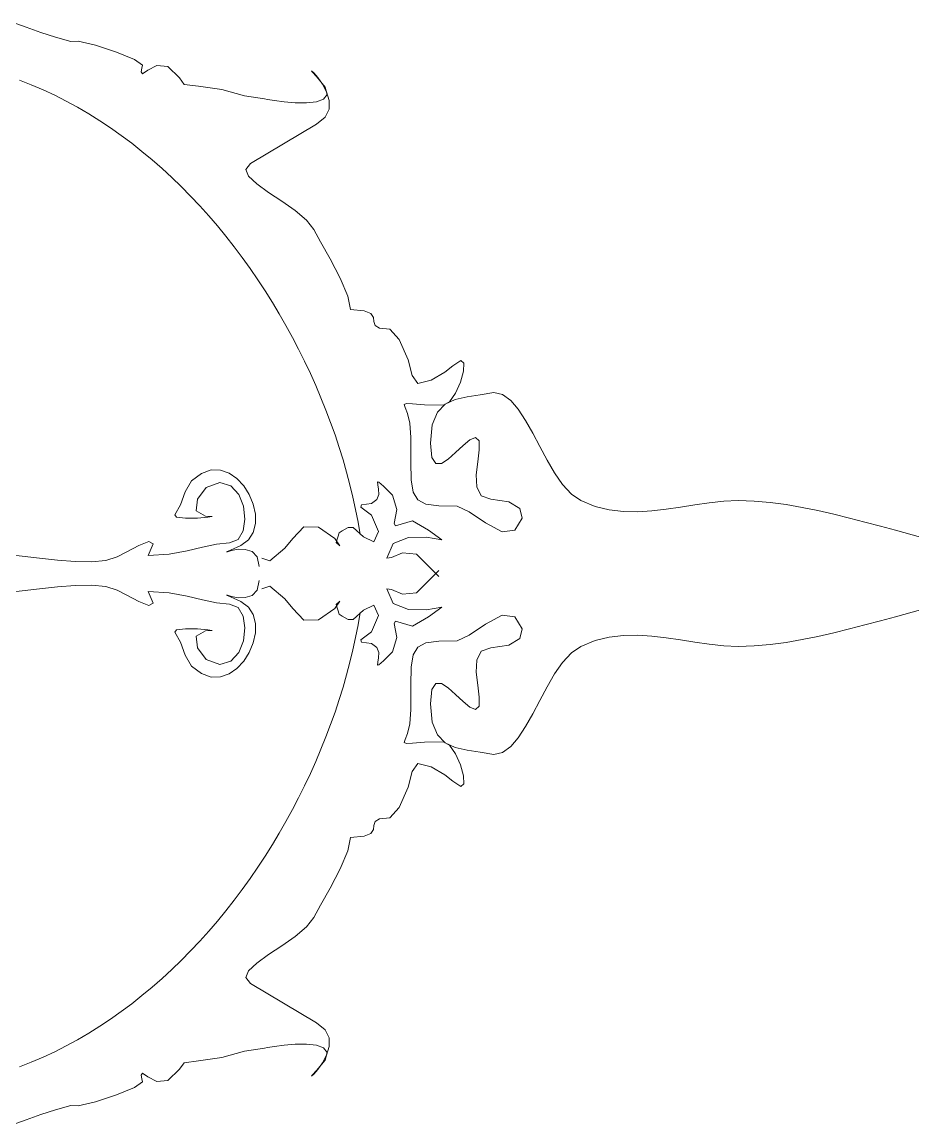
# Model space of a CAD drawing. Header units: centimetres. Extents: x 134057 to 145613, y 5028 to 39996.
# Drawn here: x 135562.4 to 135663.2, y 5349.3 to 5474.1 of the extents above; entities that cross this region are included whole.
import ezdxf

# ---------------------------------------------------------------- set-up
doc = ezdxf.new("R2010")
doc.units = ezdxf.units.CM
doc.layers.add('TEXT', color=3, linetype='Continuous', lineweight=20)

msp = doc.modelspace()

# ---------------------------------------------------------------- linework, layer by layer
at = {"layer": 'TEXT', "color": 2, "linetype": 'Continuous', "lineweight": 9}
for p, q in [((135562.898, 5473.545), (135561.3, 5474.137)), ((135564.523, 5472.964), (135562.898, 5473.545)), ((135566.192, 5472.424), (135564.523, 5472.964)), ((135567.921, 5471.952), (135566.192, 5472.424)), ((135568.749, 5471.992), (135567.921, 5471.952)), ((135570.73, 5471.504), (135568.749, 5471.992)), ((135573.107, 5470.727), (135570.73, 5471.504)), ((135575.125, 5469.897), (135573.107, 5470.727)), ((135576.03, 5469.249), (135575.125, 5469.897)), ((135575.959, 5468.931), (135576.03, 5469.249)), ((135577.655, 5469.238), (135576.63, 5468.678)), ((135578.891, 5469.09), (135577.655, 5469.238)), ((135575.888, 5468.507), (135575.959, 5468.931)), ((135576.03, 5468.295), (135575.888, 5468.507)), ((135576.63, 5468.678), (135576.03, 5468.295)), ((135580.222, 5467.807), (135578.891, 5469.09)), ((135595.433, 5468.382), (135595.179, 5468.621)), ((135595.179, 5468.621), (135595.241, 5468.509)), ((135595.241, 5468.509), (135595.744, 5467.978)), ((135595.881, 5467.86), (135595.433, 5468.382)), ((135595.744, 5467.978), (135596.704, 5466.786)), ((135563.462, 5467.039), (135562.11, 5467.569)), ((135563.462, 5467.039), (135562.11, 5467.569)), ((135564.798, 5466.464), (135563.462, 5467.039)), ((135564.798, 5466.464), (135563.462, 5467.039)), ((135580.74, 5467.088), (135580.222, 5467.807)), ((135582.389, 5466.865), (135580.74, 5467.088)), ((135584.998, 5466.494), (135582.389, 5466.865)), ((135596.4, 5467.123), (135595.881, 5467.86)), ((135596.865, 5466.238), (135596.4, 5467.123)), ((135596.704, 5466.786), (135596.918, 5465.942)), ((135566.115, 5465.847), (135564.798, 5466.464)), ((135566.115, 5465.847), (135564.798, 5466.464)), ((135567.415, 5465.188), (135566.115, 5465.847)), ((135567.415, 5465.188), (135566.115, 5465.847)), ((135587.571, 5465.805), (135584.998, 5466.494)), ((135589.861, 5465.434), (135587.571, 5465.805)), ((135590.189, 5465.38), (135589.861, 5465.434)), ((135596.918, 5465.942), (135596.536, 5465.395)), ((135597.156, 5465.272), (135596.865, 5466.238)), ((135568.697, 5464.488), (135567.415, 5465.188)), ((135568.697, 5464.488), (135567.415, 5465.188)), ((135569.96, 5463.749), (135568.697, 5464.488)), ((135569.96, 5463.749), (135568.697, 5464.488)), ((135590.977, 5465.256), (135590.189, 5465.38)), ((135592.073, 5465.112), (135590.977, 5465.256)), ((135593.328, 5465.001), (135592.073, 5465.112)), ((135594.591, 5464.977), (135593.328, 5465.001)), ((135595.711, 5465.09), (135594.591, 5464.977)), ((135596.536, 5465.395), (135595.711, 5465.09)), ((135596.718, 5463.372), (135597.148, 5464.294)), ((135597.148, 5464.294), (135597.156, 5465.272)), ((135571.204, 5462.972), (135569.96, 5463.749)), ((135571.204, 5462.972), (135569.96, 5463.749)), ((135572.428, 5462.157), (135571.204, 5462.972)), ((135572.428, 5462.157), (135571.204, 5462.972)), ((135595.744, 5462.572), (135596.718, 5463.372)), ((135573.633, 5461.306), (135572.428, 5462.157)), ((135573.633, 5461.306), (135572.428, 5462.157)), ((135588.271, 5458.12), (135595.744, 5462.572)), ((135574.818, 5460.42), (135573.633, 5461.306)), ((135574.818, 5460.42), (135573.633, 5461.306)), ((135575.983, 5459.5), (135574.818, 5460.42)), ((135575.983, 5459.5), (135574.818, 5460.42)), ((135577.126, 5458.548), (135575.983, 5459.5)), ((135577.126, 5458.548), (135575.983, 5459.5)), ((135578.248, 5457.564), (135577.126, 5458.548)), ((135578.248, 5457.564), (135577.126, 5458.548)), ((135587.744, 5457.46), (135588.271, 5458.12)), ((135579.349, 5456.549), (135578.248, 5457.564)), ((135579.349, 5456.549), (135578.248, 5457.564)), ((135588.048, 5456.685), (135587.744, 5457.46)), ((135588.97, 5455.812), (135588.048, 5456.685)), ((135580.427, 5455.505), (135579.349, 5456.549)), ((135580.427, 5455.505), (135579.349, 5456.549)), ((135581.484, 5454.433), (135580.427, 5455.505)), ((135581.484, 5454.433), (135580.427, 5455.505)), ((135590.298, 5454.861), (135588.97, 5455.812)), ((135582.517, 5453.334), (135581.484, 5454.433)), ((135582.517, 5453.334), (135581.484, 5454.433)), ((135591.821, 5453.851), (135590.298, 5454.861)), ((135583.527, 5452.209), (135582.517, 5453.334)), ((135583.527, 5452.209), (135582.517, 5453.334)), ((135593.324, 5452.8), (135591.821, 5453.851)), ((135584.514, 5451.059), (135583.527, 5452.209)), ((135584.514, 5451.059), (135583.527, 5452.209)), ((135594.597, 5451.726), (135593.324, 5452.8)), ((135595.426, 5450.648), (135594.597, 5451.726)), ((135585.477, 5449.885), (135584.514, 5451.059)), ((135585.477, 5449.885), (135584.514, 5451.059)), ((135596.176, 5449.278), (135595.426, 5450.648)), ((135586.415, 5448.689), (135585.477, 5449.885)), ((135586.415, 5448.689), (135585.477, 5449.885)), ((135597.27, 5447.321), (135596.176, 5449.278)), ((135587.329, 5447.472), (135586.415, 5448.689)), ((135587.329, 5447.472), (135586.415, 5448.689)), ((135588.218, 5446.234), (135587.329, 5447.472)), ((135588.218, 5446.234), (135587.329, 5447.472)), ((135598.402, 5445.142), (135597.27, 5447.321)), ((135589.081, 5444.976), (135588.218, 5446.234)), ((135589.081, 5444.976), (135588.218, 5446.234)), ((135589.919, 5443.701), (135589.081, 5444.976)), ((135589.919, 5443.701), (135589.081, 5444.976)), ((135599.267, 5443.109), (135598.402, 5445.142)), ((135590.731, 5442.409), (135589.919, 5443.701)), ((135590.731, 5442.409), (135589.919, 5443.701)), ((135599.559, 5441.586), (135599.267, 5443.109)), ((135591.515, 5441.101), (135590.731, 5442.409)), ((135591.515, 5441.101), (135590.731, 5442.409)), ((135592.273, 5439.779), (135591.515, 5441.101)), ((135592.273, 5439.779), (135591.515, 5441.101)), ((135601.116, 5441.463), (135599.559, 5441.586)), ((135601.888, 5441.145), (135601.116, 5441.463)), ((135602.162, 5440.71), (135601.888, 5441.145)), ((135602.225, 5440.236), (135602.162, 5440.71)), ((135593.004, 5438.443), (135592.273, 5439.779)), ((135593.004, 5438.443), (135592.273, 5439.779)), ((135602.364, 5439.802), (135602.225, 5440.236)), ((135602.863, 5439.484), (135602.364, 5439.802)), ((135604.011, 5439.36), (135602.863, 5439.484)), ((135605.094, 5438.212), (135604.011, 5439.36)), ((135593.707, 5437.094), (135593.004, 5438.443)), ((135593.707, 5437.094), (135593.004, 5438.443)), ((135606.107, 5435.898), (135605.094, 5438.212)), ((135594.382, 5435.735), (135593.707, 5437.094)), ((135594.382, 5435.735), (135593.707, 5437.094)), ((135595.029, 5434.365), (135594.382, 5435.735)), ((135595.029, 5434.365), (135594.382, 5435.735)), ((135606.555, 5434.114), (135606.107, 5435.898)), ((135612.038, 5435.831), (135611.165, 5435.227)), ((135612.405, 5435.526), (135612.038, 5435.831)), ((135612.362, 5434.609), (135612.405, 5435.526)), ((135595.646, 5432.986), (135595.029, 5434.365)), ((135595.646, 5432.986), (135595.029, 5434.365)), ((135610.244, 5434.516), (135608.681, 5433.597)), ((135611.165, 5435.227), (135610.244, 5434.516)), ((135612.009, 5433.378), (135612.362, 5434.609)), ((135596.235, 5431.599), (135595.646, 5432.986)), ((135596.235, 5431.599), (135595.646, 5432.986)), ((135607.208, 5433.215), (135606.555, 5434.114)), ((135608.681, 5433.597), (135607.208, 5433.215)), ((135611.441, 5432.131), (135612.009, 5433.378)), ((135610.756, 5431.164), (135611.441, 5432.131)), ((135612.758, 5431.725), (135611.425, 5431.422)), ((135614.228, 5431.939), (135612.758, 5431.725)), ((135615.776, 5432.206), (135614.228, 5431.939)), ((135616.772, 5431.968), (135615.776, 5432.206)), ((135617.693, 5431.307), (135616.772, 5431.968)), ((135596.794, 5430.206), (135596.235, 5431.599)), ((135596.794, 5430.206), (135596.235, 5431.599)), ((135605.66, 5430.855), (135605.891, 5430.96)), ((135605.75, 5430.511), (135605.66, 5430.855)), ((135606.006, 5429.836), (135605.75, 5430.511)), ((135605.891, 5430.96), (135606.597, 5430.919)), ((135606.597, 5430.919), (135607.932, 5430.827)), ((135607.932, 5430.827), (135610.052, 5430.775)), ((135610.286, 5430.888), (135609.4, 5429.981)), ((135610.052, 5430.775), (135610.756, 5431.164)), ((135611.425, 5431.422), (135610.286, 5430.888)), ((135618.556, 5430.307), (135617.693, 5431.307)), ((135597.322, 5428.807), (135596.794, 5430.206)), ((135597.322, 5428.807), (135596.794, 5430.206)), ((135606.272, 5428.736), (135606.006, 5429.836)), ((135609.4, 5429.981), (135608.826, 5428.56)), ((135619.38, 5429.049), (135618.556, 5430.307)), ((135597.821, 5427.403), (135597.322, 5428.807)), ((135597.821, 5427.403), (135597.322, 5428.807)), ((135606.396, 5427.119), (135606.272, 5428.736)), ((135608.826, 5428.56), (135608.621, 5426.483)), ((135620.184, 5427.616), (135619.38, 5429.049)), ((135598.289, 5425.996), (135597.821, 5427.403)), ((135598.289, 5425.996), (135597.821, 5427.403)), ((135606.386, 5424.334), (135606.396, 5427.119)), ((135612.31, 5426.214), (135613.079, 5426.857)), ((135613.079, 5426.857), (135613.709, 5427.119)), ((135613.709, 5427.119), (135614.123, 5426.731)), ((135614.123, 5426.731), (135614.139, 5425.732)), ((135620.987, 5426.091), (135620.184, 5427.616)), ((135598.726, 5424.587), (135598.289, 5425.996)), ((135598.726, 5424.587), (135598.289, 5425.996)), ((135608.621, 5426.483), (135608.781, 5424.867)), ((135611.47, 5425.408), (135612.31, 5426.214)), ((135614.139, 5425.732), (135613.963, 5424.365)), ((135621.808, 5424.556), (135620.987, 5426.091)), ((135599.131, 5423.177), (135598.726, 5424.587)), ((135599.131, 5423.177), (135598.726, 5424.587)), ((135606.435, 5422.306), (135606.386, 5424.334)), ((135608.781, 5424.867), (135609.215, 5424.167)), ((135609.854, 5424.169), (135610.629, 5424.654)), ((135610.629, 5424.654), (135611.47, 5425.408)), ((135613.963, 5424.365), (135613.802, 5422.877)), ((135622.663, 5423.094), (135621.808, 5424.556)), ((135582.699, 5423.041), (135581.594, 5422.19)), ((135582.699, 5423.041), (135581.594, 5422.19)), ((135583.792, 5423.434), (135582.699, 5423.041)), ((135583.792, 5423.434), (135582.699, 5423.041)), ((135584.847, 5423.429), (135583.792, 5423.434)), ((135584.847, 5423.429), (135583.792, 5423.434)), ((135585.836, 5423.087), (135584.847, 5423.429)), ((135585.836, 5423.087), (135584.847, 5423.429)), ((135586.73, 5422.469), (135585.836, 5423.087)), ((135586.73, 5422.469), (135585.836, 5423.087)), ((135599.504, 5421.767), (135599.131, 5423.177)), ((135599.504, 5421.767), (135599.131, 5423.177)), ((135609.215, 5424.167), (135609.854, 5424.169)), ((135623.574, 5421.786), (135622.663, 5423.094)), ((135581.594, 5422.19), (135580.852, 5420.954)), ((135581.594, 5422.19), (135580.852, 5420.954)), ((135583.251, 5421.435), (135584.774, 5422.031)), ((135583.251, 5421.435), (135584.774, 5422.031)), ((135584.774, 5422.031), (135586.029, 5421.652)), ((135584.774, 5422.031), (135586.029, 5421.652)), ((135587.503, 5421.635), (135586.73, 5422.469)), ((135587.503, 5421.635), (135586.73, 5422.469)), ((135599.846, 5420.358), (135599.504, 5421.767)), ((135599.846, 5420.358), (135599.504, 5421.767)), ((135602.779, 5422.063), (135602.609, 5422.078)), ((135602.609, 5422.078), (135602.648, 5421.772)), ((135602.779, 5422.063), (135602.609, 5422.078)), ((135602.609, 5422.078), (135602.648, 5421.772)), ((135602.648, 5421.772), (135602.748, 5421.26)), ((135602.648, 5421.772), (135602.748, 5421.26)), ((135603.303, 5421.609), (135602.779, 5422.063)), ((135603.303, 5421.609), (135602.779, 5422.063)), ((135606.658, 5420.915), (135606.435, 5422.306)), ((135613.802, 5422.877), (135613.86, 5421.51)), ((135624.557, 5420.715), (135623.574, 5421.786)), ((135580.852, 5420.954), (135580.322, 5419.505)), ((135580.852, 5420.954), (135580.322, 5419.505)), ((135582.25, 5420.123), (135583.251, 5421.435)), ((135582.25, 5420.123), (135583.251, 5421.435)), ((135586.029, 5421.652), (135586.927, 5420.676)), ((135586.029, 5421.652), (135586.927, 5420.676)), ((135586.927, 5420.676), (135587.464, 5419.34)), ((135586.927, 5420.676), (135587.464, 5419.34)), ((135588.125, 5420.647), (135587.503, 5421.635)), ((135588.125, 5420.647), (135587.503, 5421.635)), ((135588.57, 5419.565), (135588.125, 5420.647)), ((135588.57, 5419.565), (135588.125, 5420.647)), ((135602.763, 5420.659), (135602.546, 5420.086)), ((135602.763, 5420.659), (135602.546, 5420.086)), ((135602.748, 5421.26), (135602.763, 5420.659)), ((135602.748, 5421.26), (135602.763, 5420.659)), ((135604.329, 5420.6), (135603.303, 5421.609)), ((135604.329, 5420.6), (135603.303, 5421.609)), ((135604.8, 5418.952), (135604.329, 5420.6)), ((135604.8, 5418.952), (135604.329, 5420.6)), ((135607.174, 5420.042), (135606.658, 5420.915)), ((135613.86, 5421.51), (135614.343, 5420.511)), ((135614.343, 5420.511), (135615.458, 5420.123)), ((135625.633, 5419.964), (135624.557, 5420.715)), ((135580.322, 5419.505), (135579.686, 5418.374)), ((135580.322, 5419.505), (135579.686, 5418.374)), ((135582.113, 5418.812), (135582.25, 5420.123)), ((135582.113, 5418.812), (135582.25, 5420.123)), ((135587.464, 5419.34), (135587.635, 5417.885)), ((135587.464, 5419.34), (135587.635, 5417.885)), ((135588.81, 5418.45), (135588.57, 5419.565)), ((135588.81, 5418.45), (135588.57, 5419.565)), ((135600.154, 5418.951), (135599.846, 5420.358)), ((135600.154, 5418.951), (135599.846, 5420.358)), ((135600.831, 5419.487), (135600.76, 5419.234)), ((135600.831, 5419.487), (135600.76, 5419.234)), ((135600.76, 5419.234), (135601.962, 5418.31)), ((135600.76, 5419.234), (135601.962, 5418.31)), ((135601.951, 5419.656), (135600.831, 5419.487)), ((135601.951, 5419.656), (135600.831, 5419.487)), ((135602.546, 5420.086), (135601.951, 5419.656)), ((135602.546, 5420.086), (135601.951, 5419.656)), ((135608.099, 5419.566), (135607.174, 5420.042)), ((135609.549, 5419.368), (135608.099, 5419.566)), ((135611.642, 5419.328), (135609.549, 5419.368)), ((135612.996, 5418.705), (135611.642, 5419.328)), ((135615.458, 5420.123), (135617.49, 5419.845)), ((135617.49, 5419.845), (135618.717, 5419.09)), ((135627.237, 5419.319), (135625.633, 5419.964)), ((135628.842, 5418.919), (135627.237, 5419.319)), ((135636.904, 5419.242), (135635.284, 5418.997)), ((135638.528, 5419.5), (135636.904, 5419.242)), ((135640.158, 5419.732), (135638.528, 5419.5)), ((135641.795, 5419.9), (135640.158, 5419.732)), ((135643.439, 5419.964), (135641.795, 5419.9)), ((135645.251, 5419.91), (135643.439, 5419.964)), ((135647.061, 5419.754), (135645.251, 5419.91)), ((135648.868, 5419.514), (135647.061, 5419.754)), ((135650.668, 5419.201), (135648.868, 5419.514)), ((135579.686, 5418.374), (135579.879, 5418.087)), ((135579.686, 5418.374), (135579.879, 5418.087)), ((135579.879, 5418.087), (135580.911, 5417.98)), ((135579.879, 5418.087), (135580.911, 5417.98)), ((135580.911, 5417.98), (135582.27, 5417.997)), ((135580.911, 5417.98), (135582.27, 5417.997)), ((135583.184, 5418.215), (135582.113, 5418.812)), ((135583.184, 5418.215), (135582.113, 5418.812)), ((135582.27, 5417.997), (135583.443, 5418.08)), ((135582.27, 5417.997), (135583.443, 5418.08)), ((135583.919, 5418.172), (135583.184, 5418.215)), ((135583.919, 5418.172), (135583.184, 5418.215)), ((135583.443, 5418.08), (135583.919, 5418.172)), ((135583.443, 5418.08), (135583.919, 5418.172)), ((135588.816, 5417.363), (135588.81, 5418.45)), ((135588.816, 5417.363), (135588.81, 5418.45)), ((135600.43, 5417.547), (135600.154, 5418.951)), ((135600.43, 5417.547), (135600.154, 5418.951)), ((135601.962, 5418.31), (135602.739, 5416.466)), ((135601.962, 5418.31), (135602.739, 5416.466)), ((135604.494, 5417.373), (135604.8, 5418.952)), ((135604.494, 5417.373), (135604.8, 5418.952)), ((135614.842, 5417.44), (135612.996, 5418.705)), ((135618.99, 5417.977), (135618.16, 5416.625)), ((135618.717, 5419.09), (135618.99, 5417.977)), ((135630.449, 5418.726), (135628.842, 5418.919)), ((135632.058, 5418.7), (135630.449, 5418.726)), ((135633.669, 5418.803), (135632.058, 5418.7)), ((135635.284, 5418.997), (135633.669, 5418.803)), ((135652.461, 5418.831), (135650.668, 5419.201)), ((135654.245, 5418.419), (135652.461, 5418.831)), ((135656.017, 5417.978), (135654.245, 5418.419)), ((135657.775, 5417.522), (135656.017, 5417.978)), ((135587.635, 5417.885), (135587.432, 5416.55)), ((135587.635, 5417.885), (135587.432, 5416.55)), ((135588.562, 5416.365), (135588.816, 5417.363)), ((135588.562, 5416.365), (135588.816, 5417.363)), ((135594.278, 5417.014), (135593.041, 5415.672)), ((135594.278, 5417.014), (135593.041, 5415.672)), ((135595.938, 5416.979), (135594.278, 5417.014)), ((135595.938, 5416.979), (135594.278, 5417.014)), ((135597.81, 5415.672), (135595.938, 5416.979)), ((135597.81, 5415.672), (135595.938, 5416.979)), ((135599.324, 5416.92), (135598.629, 5416.543)), ((135599.324, 5416.92), (135598.629, 5416.543)), ((135599.877, 5416.943), (135599.324, 5416.92)), ((135599.877, 5416.943), (135599.324, 5416.92)), ((135601.043, 5415.866), (135599.877, 5416.943)), ((135601.043, 5415.866), (135599.877, 5416.943)), ((135600.672, 5416.149), (135600.43, 5417.547)), ((135600.672, 5416.149), (135600.43, 5417.547)), ((135604.647, 5417.102), (135604.494, 5417.373)), ((135604.647, 5417.102), (135604.494, 5417.373)), ((135606.572, 5417.68), (135604.647, 5417.102)), ((135606.572, 5417.68), (135604.647, 5417.102)), ((135608.392, 5416.631), (135606.572, 5417.68)), ((135608.392, 5416.631), (135606.572, 5417.68)), ((135616.717, 5416.444), (135614.842, 5417.44)), ((135659.519, 5417.067), (135657.775, 5417.522)), ((135661.245, 5416.625), (135659.519, 5417.067)), ((135586.851, 5415.573), (135585.887, 5415.195)), ((135586.851, 5415.573), (135585.887, 5415.195)), ((135587.432, 5416.55), (135586.851, 5415.573)), ((135587.432, 5416.55), (135586.851, 5415.573)), ((135587.159, 5414.877), (135588.018, 5415.516)), ((135587.159, 5414.877), (135588.018, 5415.516)), ((135588.018, 5415.516), (135588.562, 5416.365)), ((135588.018, 5415.516), (135588.562, 5416.365)), ((135593.041, 5415.672), (135592.134, 5414.6)), ((135593.041, 5415.672), (135592.134, 5414.6)), ((135598.358, 5414.847), (135597.81, 5415.672)), ((135598.358, 5414.847), (135597.81, 5415.672)), ((135598.287, 5416.308), (135597.952, 5415.224)), ((135598.287, 5416.308), (135597.952, 5415.224)), ((135598.629, 5416.543), (135598.287, 5416.308)), ((135598.629, 5416.543), (135598.287, 5416.308)), ((135602.209, 5415.318), (135601.043, 5415.866)), ((135602.209, 5415.318), (135601.043, 5415.866)), ((135602.739, 5416.466), (135602.209, 5415.318)), ((135602.739, 5416.466), (135602.209, 5415.318)), ((135604.416, 5415.11), (135606.137, 5415.791)), ((135604.416, 5415.11), (135606.137, 5415.791)), ((135606.137, 5415.791), (135608.187, 5415.816)), ((135606.137, 5415.791), (135608.187, 5415.816)), ((135608.187, 5415.816), (135609.893, 5415.513)), ((135608.187, 5415.816), (135609.893, 5415.513)), ((135609.893, 5415.513), (135608.392, 5416.631)), ((135609.893, 5415.513), (135608.392, 5416.631)), ((135618.16, 5416.625), (135616.717, 5416.444)), ((135679.687, 5411.379), (135661.245, 5416.625)), ((135575.612, 5414.897), (135574.28, 5414.186)), ((135575.612, 5414.897), (135574.28, 5414.186)), ((135576.739, 5415.333), (135575.612, 5414.897)), ((135576.739, 5415.333), (135575.612, 5414.897)), ((135576.666, 5413.764), (135577.233, 5415.09)), ((135576.666, 5413.764), (135577.233, 5415.09)), ((135577.233, 5415.09), (135576.739, 5415.333)), ((135577.233, 5415.09), (135576.739, 5415.333)), ((135581.079, 5414.267), (135579.044, 5413.913)), ((135581.079, 5414.267), (135579.044, 5413.913)), ((135582.847, 5414.691), (135581.079, 5414.267)), ((135582.847, 5414.691), (135581.079, 5414.267)), ((135584.424, 5415.046), (135582.847, 5414.691)), ((135584.424, 5415.046), (135582.847, 5414.691)), ((135585.887, 5415.195), (135584.424, 5415.046)), ((135585.887, 5415.195), (135584.424, 5415.046)), ((135585.56, 5414.154), (135586.015, 5414.345)), ((135585.56, 5414.154), (135586.015, 5414.345)), ((135586.123, 5414.327), (135585.645, 5414.188)), ((135586.123, 5414.327), (135585.645, 5414.188)), ((135586.015, 5414.345), (135587.159, 5414.877)), ((135586.015, 5414.345), (135587.159, 5414.877)), ((135586.846, 5414.455), (135586.123, 5414.327)), ((135586.846, 5414.455), (135586.123, 5414.327)), ((135587.665, 5414.453), (135586.846, 5414.455)), ((135587.665, 5414.453), (135586.846, 5414.455)), ((135588.433, 5414.203), (135587.665, 5414.453)), ((135588.433, 5414.203), (135587.665, 5414.453)), ((135592.134, 5414.6), (135590.45, 5413.14)), ((135592.134, 5414.6), (135590.45, 5413.14)), ((135597.952, 5415.224), (135598.358, 5414.847)), ((135597.952, 5415.224), (135598.358, 5414.847)), ((135603.693, 5413.446), (135604.416, 5415.11)), ((135603.693, 5413.446), (135604.416, 5415.11)), ((135562.437, 5413.672), (135560.665, 5413.85)), ((135562.437, 5413.672), (135560.665, 5413.85)), ((135564.387, 5413.445), (135562.437, 5413.672)), ((135564.387, 5413.445), (135562.437, 5413.672)), ((135566.411, 5413.227), (135564.387, 5413.445)), ((135566.411, 5413.227), (135564.387, 5413.445)), ((135568.406, 5413.077), (135566.411, 5413.227)), ((135568.406, 5413.077), (135566.411, 5413.227)), ((135570.266, 5413.051), (135568.406, 5413.077)), ((135570.266, 5413.051), (135568.406, 5413.077)), ((135571.889, 5413.208), (135570.266, 5413.051)), ((135571.889, 5413.208), (135570.266, 5413.051)), ((135573.168, 5413.605), (135571.889, 5413.208)), ((135573.168, 5413.605), (135571.889, 5413.208)), ((135574.28, 5414.186), (135573.168, 5413.605)), ((135574.28, 5414.186), (135573.168, 5413.605)), ((135579.044, 5413.913), (135576.666, 5413.764)), ((135579.044, 5413.913), (135576.666, 5413.764)), ((135585.645, 5414.188), (135585.56, 5414.154)), ((135585.645, 5414.188), (135585.56, 5414.154)), ((135589.003, 5413.589), (135588.433, 5414.203)), ((135589.003, 5413.589), (135588.433, 5414.203)), ((135589.225, 5412.492), (135589.003, 5413.589)), ((135589.225, 5412.492), (135589.003, 5413.589)), ((135590.45, 5413.14), (135589.543, 5413.446)), ((135590.45, 5413.14), (135589.543, 5413.446)), ((135604.205, 5413.534), (135603.693, 5413.446)), ((135604.205, 5413.534), (135603.693, 5413.446)), ((135605.459, 5414.046), (135604.205, 5413.534)), ((135605.459, 5414.046), (135604.205, 5413.534)), ((135607.032, 5413.923), (135605.459, 5414.046)), ((135607.032, 5413.923), (135605.459, 5414.046)), ((135609.575, 5411.379), (135607.032, 5413.923)), ((135609.575, 5411.379), (135607.032, 5413.923)), ((135609.575, 5412.057), (135607.032, 5409.513)), ((135609.575, 5412.057), (135607.032, 5409.513)), ((135679.687, 5412.057), (135661.245, 5406.811)), ((135589.225, 5410.944), (135589.003, 5409.847)), ((135589.225, 5410.944), (135589.003, 5409.847)), ((135562.437, 5409.764), (135560.665, 5409.586)), ((135562.437, 5409.764), (135560.665, 5409.586)), ((135564.387, 5409.991), (135562.437, 5409.764)), ((135564.387, 5409.991), (135562.437, 5409.764)), ((135566.411, 5410.209), (135564.387, 5409.991)), ((135566.411, 5410.209), (135564.387, 5409.991)), ((135568.406, 5410.36), (135566.411, 5410.209)), ((135568.406, 5410.36), (135566.411, 5410.209)), ((135570.266, 5410.385), (135568.406, 5410.36)), ((135570.266, 5410.385), (135568.406, 5410.36)), ((135571.889, 5410.228), (135570.266, 5410.385)), ((135571.889, 5410.228), (135570.266, 5410.385)), ((135573.168, 5409.831), (135571.889, 5410.228)), ((135573.168, 5409.831), (135571.889, 5410.228)), ((135574.28, 5409.25), (135573.168, 5409.831)), ((135574.28, 5409.25), (135573.168, 5409.831)), ((135575.612, 5408.539), (135574.28, 5409.25)), ((135575.612, 5408.539), (135574.28, 5409.25)), ((135576.666, 5409.672), (135577.233, 5408.346)), ((135576.666, 5409.672), (135577.233, 5408.346)), ((135579.044, 5409.524), (135576.666, 5409.672)), ((135579.044, 5409.524), (135576.666, 5409.672)), ((135581.079, 5409.169), (135579.044, 5409.524)), ((135581.079, 5409.169), (135579.044, 5409.524)), ((135585.645, 5409.248), (135585.56, 5409.282)), ((135585.56, 5409.282), (135586.015, 5409.091)), ((135585.645, 5409.248), (135585.56, 5409.282)), ((135585.56, 5409.282), (135586.015, 5409.091)), ((135586.123, 5409.109), (135585.645, 5409.248)), ((135586.123, 5409.109), (135585.645, 5409.248)), ((135588.433, 5409.233), (135587.665, 5408.983)), ((135588.433, 5409.233), (135587.665, 5408.983)), ((135589.003, 5409.847), (135588.433, 5409.233)), ((135589.003, 5409.847), (135588.433, 5409.233)), ((135590.45, 5410.296), (135589.543, 5409.99)), ((135590.45, 5410.296), (135589.543, 5409.99)), ((135592.134, 5408.836), (135590.45, 5410.296)), ((135592.134, 5408.836), (135590.45, 5410.296)), ((135604.205, 5409.902), (135603.693, 5409.99)), ((135604.205, 5409.902), (135603.693, 5409.99)), ((135603.693, 5409.99), (135604.416, 5408.326)), ((135603.693, 5409.99), (135604.416, 5408.326)), ((135605.459, 5409.39), (135604.205, 5409.902)), ((135605.459, 5409.39), (135604.205, 5409.902)), ((135607.032, 5409.513), (135605.459, 5409.39)), ((135607.032, 5409.513), (135605.459, 5409.39)), ((135576.739, 5408.103), (135575.612, 5408.539)), ((135576.739, 5408.103), (135575.612, 5408.539)), ((135577.233, 5408.346), (135576.739, 5408.103)), ((135577.233, 5408.346), (135576.739, 5408.103)), ((135582.847, 5408.745), (135581.079, 5409.169)), ((135582.847, 5408.745), (135581.079, 5409.169)), ((135584.424, 5408.39), (135582.847, 5408.745)), ((135584.424, 5408.39), (135582.847, 5408.745)), ((135585.887, 5408.241), (135584.424, 5408.39)), ((135585.887, 5408.241), (135584.424, 5408.39)), ((135586.851, 5407.863), (135585.887, 5408.241)), ((135586.851, 5407.863), (135585.887, 5408.241)), ((135586.015, 5409.091), (135587.159, 5408.559)), ((135586.015, 5409.091), (135587.159, 5408.559)), ((135586.846, 5408.981), (135586.123, 5409.109)), ((135586.846, 5408.981), (135586.123, 5409.109)), ((135587.665, 5408.983), (135586.846, 5408.981)), ((135587.665, 5408.983), (135586.846, 5408.981)), ((135587.159, 5408.559), (135588.018, 5407.92)), ((135587.159, 5408.559), (135588.018, 5407.92)), ((135593.041, 5407.765), (135592.134, 5408.836)), ((135593.041, 5407.765), (135592.134, 5408.836)), ((135598.358, 5408.589), (135597.81, 5407.765)), ((135598.358, 5408.589), (135597.81, 5407.765)), ((135597.952, 5408.212), (135598.358, 5408.589)), ((135597.952, 5408.212), (135598.358, 5408.589)), ((135598.287, 5407.129), (135597.952, 5408.212)), ((135598.287, 5407.129), (135597.952, 5408.212)), ((135602.209, 5408.118), (135601.043, 5407.57)), ((135602.209, 5408.118), (135601.043, 5407.57)), ((135602.739, 5406.97), (135602.209, 5408.118)), ((135602.739, 5406.97), (135602.209, 5408.118)), ((135604.416, 5408.326), (135606.137, 5407.645)), ((135604.416, 5408.326), (135606.137, 5407.645)), ((135587.432, 5406.886), (135586.851, 5407.863)), ((135587.432, 5406.886), (135586.851, 5407.863)), ((135587.635, 5405.551), (135587.432, 5406.886)), ((135587.635, 5405.551), (135587.432, 5406.886)), ((135588.018, 5407.92), (135588.562, 5407.071)), ((135588.018, 5407.92), (135588.562, 5407.071)), ((135588.562, 5407.071), (135588.816, 5406.073)), ((135588.562, 5407.071), (135588.816, 5406.073)), ((135594.278, 5406.422), (135593.041, 5407.765)), ((135594.278, 5406.422), (135593.041, 5407.765)), ((135597.81, 5407.765), (135595.938, 5406.457)), ((135597.81, 5407.765), (135595.938, 5406.457)), ((135598.629, 5406.893), (135598.287, 5407.129)), ((135598.629, 5406.893), (135598.287, 5407.129)), ((135599.324, 5406.516), (135598.629, 5406.893)), ((135599.324, 5406.516), (135598.629, 5406.893)), ((135601.043, 5407.57), (135599.877, 5406.493)), ((135601.043, 5407.57), (135599.877, 5406.493)), ((135600.672, 5407.288), (135600.43, 5405.889)), ((135600.672, 5407.288), (135600.43, 5405.889)), ((135601.962, 5405.127), (135602.739, 5406.97)), ((135601.962, 5405.127), (135602.739, 5406.97)), ((135606.137, 5407.645), (135608.187, 5407.62)), ((135606.137, 5407.645), (135608.187, 5407.62)), ((135608.392, 5406.805), (135606.572, 5405.757)), ((135608.392, 5406.805), (135606.572, 5405.757)), ((135608.187, 5407.62), (135609.893, 5407.924)), ((135608.187, 5407.62), (135609.893, 5407.924)), ((135609.893, 5407.924), (135608.392, 5406.805)), ((135609.893, 5407.924), (135608.392, 5406.805)), ((135616.717, 5406.992), (135614.842, 5405.996)), ((135618.16, 5406.811), (135616.717, 5406.992)), ((135618.99, 5405.459), (135618.16, 5406.811)), ((135661.245, 5406.811), (135659.519, 5406.369)), ((135587.464, 5404.096), (135587.635, 5405.551)), ((135587.464, 5404.096), (135587.635, 5405.551)), ((135588.816, 5406.073), (135588.81, 5404.986)), ((135588.816, 5406.073), (135588.81, 5404.986)), ((135595.938, 5406.457), (135594.278, 5406.422)), ((135595.938, 5406.457), (135594.278, 5406.422)), ((135599.877, 5406.493), (135599.324, 5406.516)), ((135599.877, 5406.493), (135599.324, 5406.516)), ((135600.43, 5405.889), (135600.154, 5404.485)), ((135600.43, 5405.889), (135600.154, 5404.485)), ((135604.647, 5406.334), (135604.494, 5406.063)), ((135604.647, 5406.334), (135604.494, 5406.063)), ((135604.494, 5406.063), (135604.8, 5404.485)), ((135604.494, 5406.063), (135604.8, 5404.485)), ((135606.572, 5405.757), (135604.647, 5406.334)), ((135606.572, 5405.757), (135604.647, 5406.334)), ((135614.842, 5405.996), (135612.996, 5404.731)), ((135657.775, 5405.914), (135656.017, 5405.458)), ((135659.519, 5406.369), (135657.775, 5405.914)), ((135579.686, 5405.062), (135579.879, 5405.35)), ((135579.686, 5405.062), (135579.879, 5405.35)), ((135580.322, 5403.931), (135579.686, 5405.062)), ((135580.322, 5403.931), (135579.686, 5405.062)), ((135579.879, 5405.35), (135580.911, 5405.456)), ((135579.879, 5405.35), (135580.911, 5405.456)), ((135580.911, 5405.456), (135582.27, 5405.439)), ((135580.911, 5405.456), (135582.27, 5405.439)), ((135583.184, 5405.221), (135582.113, 5404.625)), ((135583.184, 5405.221), (135582.113, 5404.625)), ((135582.113, 5404.625), (135582.25, 5403.313)), ((135582.113, 5404.625), (135582.25, 5403.313)), ((135582.27, 5405.439), (135583.443, 5405.356)), ((135582.27, 5405.439), (135583.443, 5405.356)), ((135583.919, 5405.264), (135583.184, 5405.221)), ((135583.919, 5405.264), (135583.184, 5405.221)), ((135583.443, 5405.356), (135583.919, 5405.264)), ((135583.443, 5405.356), (135583.919, 5405.264)), ((135588.81, 5404.986), (135588.57, 5403.871)), ((135588.81, 5404.986), (135588.57, 5403.871)), ((135600.154, 5404.485), (135599.846, 5403.079)), ((135600.154, 5404.485), (135599.846, 5403.079)), ((135600.76, 5404.202), (135601.962, 5405.127)), ((135600.76, 5404.202), (135601.962, 5405.127)), ((135604.8, 5404.485), (135604.329, 5402.836)), ((135604.8, 5404.485), (135604.329, 5402.836)), ((135612.996, 5404.731), (135611.642, 5404.108)), ((135617.49, 5403.591), (135618.717, 5404.346)), ((135618.717, 5404.346), (135618.99, 5405.459)), ((135628.842, 5404.517), (135627.237, 5404.117)), ((135630.449, 5404.71), (135628.842, 5404.517)), ((135632.058, 5404.736), (135630.449, 5404.71)), ((135633.669, 5404.633), (135632.058, 5404.736)), ((135635.284, 5404.439), (135633.669, 5404.633)), ((135636.904, 5404.194), (135635.284, 5404.439)), ((135652.461, 5404.605), (135650.668, 5404.235)), ((135654.245, 5405.017), (135652.461, 5404.605)), ((135656.017, 5405.458), (135654.245, 5405.017)), ((135580.852, 5402.483), (135580.322, 5403.931)), ((135580.852, 5402.483), (135580.322, 5403.931)), ((135582.25, 5403.313), (135583.251, 5402.001)), ((135582.25, 5403.313), (135583.251, 5402.001)), ((135586.927, 5402.761), (135587.464, 5404.096)), ((135586.927, 5402.761), (135587.464, 5404.096)), ((135588.57, 5403.871), (135588.125, 5402.789)), ((135588.57, 5403.871), (135588.125, 5402.789)), ((135599.846, 5403.079), (135599.504, 5401.67)), ((135599.846, 5403.079), (135599.504, 5401.67)), ((135600.831, 5403.949), (135600.76, 5404.202)), ((135600.831, 5403.949), (135600.76, 5404.202)), ((135601.951, 5403.78), (135600.831, 5403.949)), ((135601.951, 5403.78), (135600.831, 5403.949)), ((135602.546, 5403.35), (135601.951, 5403.78)), ((135602.546, 5403.35), (135601.951, 5403.78)), ((135602.763, 5402.777), (135602.546, 5403.35)), ((135602.763, 5402.777), (135602.546, 5403.35)), ((135607.174, 5403.395), (135606.658, 5402.521)), ((135608.099, 5403.871), (135607.174, 5403.395)), ((135609.549, 5404.069), (135608.099, 5403.871)), ((135611.642, 5404.108), (135609.549, 5404.069)), ((135614.343, 5402.926), (135615.458, 5403.313)), ((135615.458, 5403.313), (135617.49, 5403.591)), ((135625.633, 5403.472), (135624.557, 5402.721)), ((135627.237, 5404.117), (135625.633, 5403.472)), ((135638.528, 5403.936), (135636.904, 5404.194)), ((135640.158, 5403.704), (135638.528, 5403.936)), ((135641.795, 5403.536), (135640.158, 5403.704)), ((135643.439, 5403.472), (135641.795, 5403.536)), ((135645.251, 5403.527), (135643.439, 5403.472)), ((135647.061, 5403.682), (135645.251, 5403.527)), ((135648.868, 5403.923), (135647.061, 5403.682)), ((135650.668, 5404.235), (135648.868, 5403.923)), ((135581.594, 5401.246), (135580.852, 5402.483)), ((135581.594, 5401.246), (135580.852, 5402.483)), ((135583.251, 5402.001), (135584.774, 5401.405)), ((135583.251, 5402.001), (135584.774, 5401.405)), ((135584.774, 5401.405), (135586.029, 5401.784)), ((135584.774, 5401.405), (135586.029, 5401.784)), ((135586.029, 5401.784), (135586.927, 5402.761)), ((135586.029, 5401.784), (135586.927, 5402.761)), ((135587.503, 5401.801), (135586.73, 5400.968)), ((135587.503, 5401.801), (135586.73, 5400.968)), ((135588.125, 5402.789), (135587.503, 5401.801)), ((135588.125, 5402.789), (135587.503, 5401.801)), ((135602.648, 5401.665), (135602.748, 5402.176)), ((135602.648, 5401.665), (135602.748, 5402.176)), ((135602.748, 5402.176), (135602.763, 5402.777)), ((135602.748, 5402.176), (135602.763, 5402.777)), ((135603.303, 5401.827), (135602.779, 5401.374)), ((135603.303, 5401.827), (135602.779, 5401.374)), ((135604.329, 5402.836), (135603.303, 5401.827)), ((135604.329, 5402.836), (135603.303, 5401.827)), ((135606.658, 5402.521), (135606.435, 5401.13)), ((135613.802, 5400.56), (135613.86, 5401.926)), ((135613.86, 5401.926), (135614.343, 5402.926)), ((135624.557, 5402.721), (135623.574, 5401.65)), ((135582.699, 5400.395), (135581.594, 5401.246)), ((135582.699, 5400.395), (135581.594, 5401.246)), ((135586.73, 5400.968), (135585.836, 5400.349)), ((135586.73, 5400.968), (135585.836, 5400.349)), ((135599.504, 5401.67), (135599.131, 5400.259)), ((135599.504, 5401.67), (135599.131, 5400.259)), ((135602.609, 5401.358), (135602.648, 5401.665)), ((135602.609, 5401.358), (135602.648, 5401.665)), ((135602.779, 5401.374), (135602.609, 5401.358)), ((135602.779, 5401.374), (135602.609, 5401.358)), ((135606.435, 5401.13), (135606.386, 5399.102)), ((135613.963, 5399.071), (135613.802, 5400.56)), ((135623.574, 5401.65), (135622.663, 5400.343)), ((135583.792, 5400.002), (135582.699, 5400.395)), ((135583.792, 5400.002), (135582.699, 5400.395)), ((135584.847, 5400.007), (135583.792, 5400.002)), ((135584.847, 5400.007), (135583.792, 5400.002)), ((135585.836, 5400.349), (135584.847, 5400.007)), ((135585.836, 5400.349), (135584.847, 5400.007)), ((135599.131, 5400.259), (135598.726, 5398.849)), ((135599.131, 5400.259), (135598.726, 5398.849)), ((135608.781, 5398.57), (135609.215, 5399.269)), ((135609.215, 5399.269), (135609.854, 5399.268)), ((135609.854, 5399.268), (135610.629, 5398.782)), ((135622.663, 5400.343), (135621.808, 5398.88)), ((135598.726, 5398.849), (135598.289, 5397.44)), ((135598.726, 5398.849), (135598.289, 5397.44)), ((135606.386, 5399.102), (135606.396, 5396.318)), ((135608.621, 5396.954), (135608.781, 5398.57)), ((135610.629, 5398.782), (135611.47, 5398.028)), ((135611.47, 5398.028), (135612.31, 5397.222)), ((135614.139, 5397.705), (135613.963, 5399.071)), ((135621.808, 5398.88), (135620.987, 5397.345)), ((135598.289, 5397.44), (135597.821, 5396.033)), ((135598.289, 5397.44), (135597.821, 5396.033)), ((135608.826, 5394.876), (135608.621, 5396.954)), ((135612.31, 5397.222), (135613.079, 5396.58)), ((135614.123, 5396.705), (135614.139, 5397.705)), ((135620.987, 5397.345), (135620.184, 5395.82)), ((135597.821, 5396.033), (135597.322, 5394.629)), ((135597.821, 5396.033), (135597.322, 5394.629)), ((135606.396, 5396.318), (135606.272, 5394.7)), ((135613.079, 5396.58), (135613.709, 5396.318)), ((135613.709, 5396.318), (135614.123, 5396.705)), ((135620.184, 5395.82), (135619.38, 5394.387)), ((135597.322, 5394.629), (135596.794, 5393.23)), ((135597.322, 5394.629), (135596.794, 5393.23)), ((135606.272, 5394.7), (135606.006, 5393.6)), ((135609.4, 5393.455), (135608.826, 5394.876)), ((135619.38, 5394.387), (135618.556, 5393.13)), ((135596.794, 5393.23), (135596.235, 5391.837)), ((135596.794, 5393.23), (135596.235, 5391.837)), ((135606.006, 5393.6), (135605.75, 5392.925)), ((135610.286, 5392.548), (135609.4, 5393.455)), ((135618.556, 5393.13), (135617.693, 5392.129)), ((135596.235, 5391.837), (135595.646, 5390.45)), ((135596.235, 5391.837), (135595.646, 5390.45)), ((135605.75, 5392.925), (135605.66, 5392.582)), ((135605.66, 5392.582), (135605.891, 5392.477)), ((135605.891, 5392.477), (135606.597, 5392.517)), ((135606.597, 5392.517), (135607.932, 5392.61)), ((135607.932, 5392.61), (135610.052, 5392.661)), ((135610.052, 5392.661), (135610.756, 5392.273)), ((135611.425, 5392.014), (135610.286, 5392.548)), ((135610.756, 5392.273), (135611.441, 5391.306)), ((135612.758, 5391.711), (135611.425, 5392.014)), ((135617.693, 5392.129), (135616.772, 5391.469)), ((135611.441, 5391.306), (135612.009, 5390.058)), ((135614.228, 5391.497), (135612.758, 5391.711)), ((135615.776, 5391.23), (135614.228, 5391.497)), ((135616.772, 5391.469), (135615.776, 5391.23)), ((135595.646, 5390.45), (135595.029, 5389.071)), ((135595.646, 5390.45), (135595.029, 5389.071)), ((135606.555, 5389.322), (135606.107, 5387.538)), ((135607.208, 5390.222), (135606.555, 5389.322)), ((135608.681, 5389.839), (135607.208, 5390.222)), ((135610.244, 5388.92), (135608.681, 5389.839)), ((135612.009, 5390.058), (135612.362, 5388.827)), ((135595.029, 5389.071), (135594.382, 5387.702)), ((135595.029, 5389.071), (135594.382, 5387.702)), ((135611.165, 5388.21), (135610.244, 5388.92)), ((135612.038, 5387.605), (135611.165, 5388.21)), ((135612.362, 5388.827), (135612.405, 5387.91)), ((135594.382, 5387.702), (135593.707, 5386.342)), ((135594.382, 5387.702), (135593.707, 5386.342)), ((135606.107, 5387.538), (135605.094, 5385.224)), ((135612.405, 5387.91), (135612.038, 5387.605)), ((135593.707, 5386.342), (135593.004, 5384.993)), ((135593.707, 5386.342), (135593.004, 5384.993)), ((135593.004, 5384.993), (135592.273, 5383.657)), ((135593.004, 5384.993), (135592.273, 5383.657)), ((135605.094, 5385.224), (135604.011, 5384.076)), ((135592.273, 5383.657), (135591.515, 5382.335)), ((135592.273, 5383.657), (135591.515, 5382.335)), ((135602.225, 5383.2), (135602.162, 5382.726)), ((135602.364, 5383.635), (135602.225, 5383.2)), ((135602.863, 5383.953), (135602.364, 5383.635)), ((135604.011, 5384.076), (135602.863, 5383.953)), ((135591.515, 5382.335), (135590.731, 5381.027)), ((135591.515, 5382.335), (135590.731, 5381.027)), ((135599.559, 5381.85), (135599.267, 5380.328)), ((135601.116, 5381.973), (135599.559, 5381.85)), ((135601.888, 5382.291), (135601.116, 5381.973)), ((135602.162, 5382.726), (135601.888, 5382.291)), ((135590.731, 5381.027), (135589.919, 5379.735)), ((135590.731, 5381.027), (135589.919, 5379.735)), ((135589.919, 5379.735), (135589.081, 5378.46)), ((135589.919, 5379.735), (135589.081, 5378.46)), ((135599.267, 5380.328), (135598.402, 5378.294)), ((135589.081, 5378.46), (135588.218, 5377.203)), ((135589.081, 5378.46), (135588.218, 5377.203)), ((135598.402, 5378.294), (135597.27, 5376.115)), ((135588.218, 5377.203), (135587.329, 5375.965)), ((135588.218, 5377.203), (135587.329, 5375.965)), ((135587.329, 5375.965), (135586.415, 5374.747)), ((135587.329, 5375.965), (135586.415, 5374.747)), ((135597.27, 5376.115), (135596.176, 5374.158)), ((135586.415, 5374.747), (135585.477, 5373.551)), ((135586.415, 5374.747), (135585.477, 5373.551)), ((135585.477, 5373.551), (135584.514, 5372.377)), ((135585.477, 5373.551), (135584.514, 5372.377)), ((135596.176, 5374.158), (135595.426, 5372.788)), ((135584.514, 5372.377), (135583.527, 5371.227)), ((135584.514, 5372.377), (135583.527, 5371.227)), ((135595.426, 5372.788), (135594.597, 5371.711)), ((135583.527, 5371.227), (135582.517, 5370.102)), ((135583.527, 5371.227), (135582.517, 5370.102)), ((135593.324, 5370.637), (135591.821, 5369.585)), ((135594.597, 5371.711), (135593.324, 5370.637)), ((135582.517, 5370.102), (135581.484, 5369.003)), ((135582.517, 5370.102), (135581.484, 5369.003)), ((135591.821, 5369.585), (135590.298, 5368.575)), ((135581.484, 5369.003), (135580.427, 5367.931)), ((135581.484, 5369.003), (135580.427, 5367.931)), ((135590.298, 5368.575), (135588.97, 5367.624)), ((135579.349, 5366.887), (135578.248, 5365.873)), ((135579.349, 5366.887), (135578.248, 5365.873)), ((135580.427, 5367.931), (135579.349, 5366.887)), ((135580.427, 5367.931), (135579.349, 5366.887)), ((135588.97, 5367.624), (135588.048, 5366.752)), ((135578.248, 5365.873), (135577.126, 5364.888)), ((135578.248, 5365.873), (135577.126, 5364.888)), ((135588.048, 5366.752), (135587.744, 5365.976)), ((135587.744, 5365.976), (135588.271, 5365.316)), ((135577.126, 5364.888), (135575.983, 5363.936)), ((135577.126, 5364.888), (135575.983, 5363.936)), ((135588.271, 5365.316), (135595.744, 5360.864)), ((135575.983, 5363.936), (135574.818, 5363.016)), ((135575.983, 5363.936), (135574.818, 5363.016)), ((135573.633, 5362.13), (135572.428, 5361.279)), ((135573.633, 5362.13), (135572.428, 5361.279)), ((135574.818, 5363.016), (135573.633, 5362.13)), ((135574.818, 5363.016), (135573.633, 5362.13)), ((135572.428, 5361.279), (135571.204, 5360.465)), ((135572.428, 5361.279), (135571.204, 5360.465)), ((135595.744, 5360.864), (135596.718, 5360.065)), ((135569.96, 5359.687), (135568.697, 5358.948)), ((135569.96, 5359.687), (135568.697, 5358.948)), ((135571.204, 5360.465), (135569.96, 5359.687)), ((135571.204, 5360.465), (135569.96, 5359.687)), ((135596.718, 5360.065), (135597.148, 5359.142)), ((135567.415, 5358.248), (135566.115, 5357.589)), ((135567.415, 5358.248), (135566.115, 5357.589)), ((135568.697, 5358.948), (135567.415, 5358.248)), ((135568.697, 5358.948), (135567.415, 5358.248)), ((135590.189, 5358.056), (135589.861, 5358.003)), ((135590.977, 5358.181), (135590.189, 5358.056)), ((135592.073, 5358.324), (135590.977, 5358.181)), ((135593.328, 5358.435), (135592.073, 5358.324)), ((135594.591, 5358.46), (135593.328, 5358.435)), ((135595.711, 5358.346), (135594.591, 5358.46)), ((135596.536, 5358.042), (135595.711, 5358.346)), ((135597.156, 5358.164), (135596.865, 5357.199)), ((135597.148, 5359.142), (135597.156, 5358.164)), ((135564.798, 5356.972), (135563.462, 5356.397)), ((135564.798, 5356.972), (135563.462, 5356.397)), ((135566.115, 5357.589), (135564.798, 5356.972)), ((135566.115, 5357.589), (135564.798, 5356.972)), ((135584.998, 5356.943), (135582.389, 5356.572)), ((135587.571, 5357.632), (135584.998, 5356.943)), ((135589.861, 5358.003), (135587.571, 5357.632)), ((135596.865, 5357.199), (135596.4, 5356.313)), ((135596.918, 5357.494), (135596.536, 5358.042)), ((135596.704, 5356.65), (135596.918, 5357.494)), ((135563.462, 5356.397), (135562.11, 5355.867)), ((135563.462, 5356.397), (135562.11, 5355.867)), ((135580.222, 5355.63), (135578.891, 5354.346)), ((135580.74, 5356.348), (135580.222, 5355.63)), ((135582.389, 5356.572), (135580.74, 5356.348)), ((135595.881, 5355.576), (135595.433, 5355.054)), ((135595.744, 5355.459), (135596.704, 5356.65)), ((135596.4, 5356.313), (135595.881, 5355.576)), ((135576.03, 5355.141), (135575.888, 5354.929)), ((135575.888, 5354.929), (135575.959, 5354.505)), ((135575.959, 5354.505), (135576.03, 5354.187)), ((135576.63, 5354.758), (135576.03, 5355.141)), ((135577.655, 5354.199), (135576.63, 5354.758)), ((135578.891, 5354.346), (135577.655, 5354.199)), ((135595.433, 5355.054), (135595.179, 5354.815)), ((135595.179, 5354.815), (135595.241, 5354.928)), ((135595.241, 5354.928), (135595.744, 5355.459)), ((135575.125, 5353.54), (135573.107, 5352.709)), ((135576.03, 5354.187), (135575.125, 5353.54)), ((135570.73, 5351.932), (135568.749, 5351.445)), ((135573.107, 5352.709), (135570.73, 5351.932)), ((135566.192, 5351.012), (135564.523, 5350.472)), ((135567.921, 5351.484), (135566.192, 5351.012)), ((135568.749, 5351.445), (135567.921, 5351.484)), ((135562.898, 5349.892), (135561.3, 5349.299)), ((135564.523, 5350.472), (135562.898, 5349.892))]:
    msp.add_line(p, q, dxfattribs=at)

doc.saveas('drawing.dxf')
